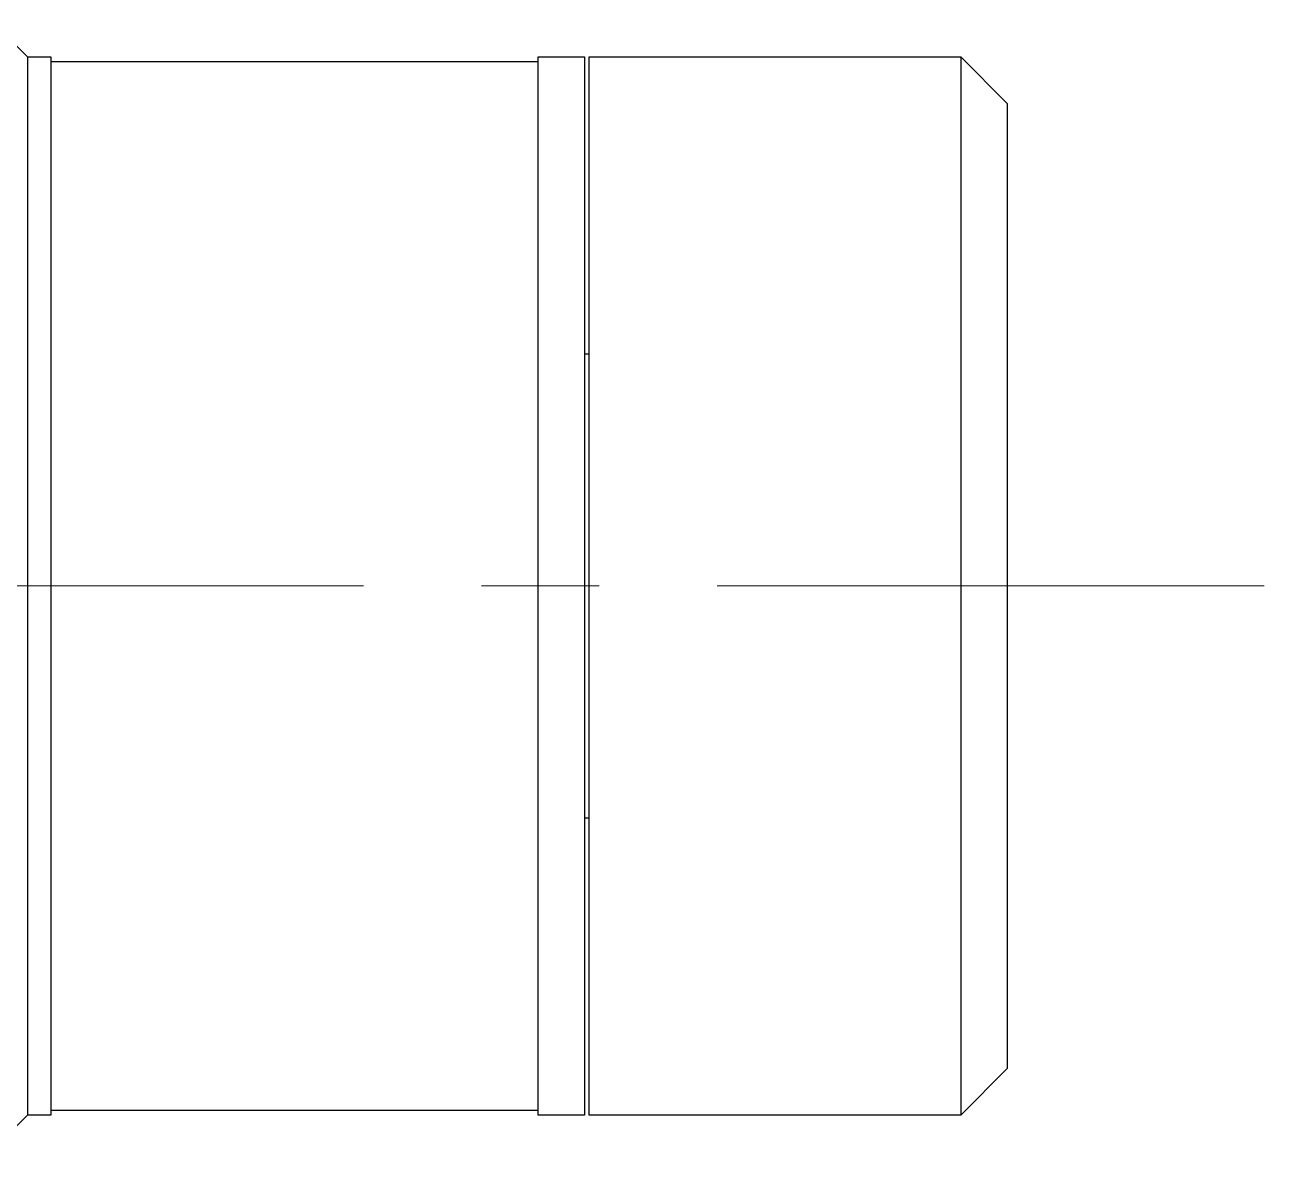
# Model space of a CAD drawing. Extents: x 500 to 100500, y -14500 to 21140.
# Drawn here: x 14942.15 to 14968.85, y -6567.54 to -6542.94 of the extents above; entities that cross this region are included whole.
import ezdxf

# ---------------------------------------------------------------- set-up
doc = ezdxf.new("R2010")
doc.units = 0
doc.linetypes.add('CENTERX2', pattern=[20.32, 12.7, -2.54, 2.54, -2.54])
doc.layers.get('0').update_dxf_attribs({"linetype": 'CONTINUOUS'})

# ---------------------------------------------------------------- blocks, each defined once
blk = doc.blocks.new('Kr2-adsfa2-l065-A$C040E6A72')
for p, q in [((27.33, 24.596), (26.636, 23.903)), ((6.536, 23.903), (5.536, 22.903)), ((14.536, 23.903), (6.536, 23.903)), ((6.536, 23.903), (6.536, 12.503)), ((14.536, 12.503), (14.536, 23.903)), ((15.636, 23.903), (14.636, 23.903)), ((14.636, 23.903), (14.636, 12.503)), ((15.636, 12.503), (15.636, 23.903)), ((26.136, 23.803), (15.636, 23.803)), ((26.636, 23.903), (26.136, 23.903)), ((26.136, 23.903), (26.136, 12.503)), ((26.636, 23.903), (26.636, 1.103)), ((5.536, 22.903), (5.536, 2.103)), ((14.636, 17.503), (14.536, 17.503)), ((6.536, 12.503), (6.536, 1.103)), ((14.536, 1.103), (14.536, 12.503)), ((14.636, 12.503), (14.636, 1.103)), ((15.636, 1.103), (15.636, 12.503)), ((26.136, 12.503), (26.136, 1.103)), ((14.536, 7.503), (14.636, 7.503)), ((5.536, 2.103), (6.536, 1.103)), ((6.536, 1.103), (14.536, 1.103)), ((14.636, 1.103), (15.636, 1.103)), ((15.636, 1.203), (26.136, 1.203)), ((26.136, 1.103), (26.636, 1.103)), ((26.636, 1.103), (27.739, 0))]:
    blk.add_line(p, q)
at = {"color": 1, "linetype": 'CENTERX2', "lineweight": 0}
blk.add_line((154.021, 12.503), (0, 12.503), dxfattribs=at)

msp = doc.modelspace()

# ---------------------------------------------------------------- block references
at = {"xscale": -1}
msp.add_blockref('Kr2-adsfa2-l065-A$C040E6A72', (14968.848, -6567.541, -118.581), dxfattribs=at)

doc.saveas('drawing.dxf')
